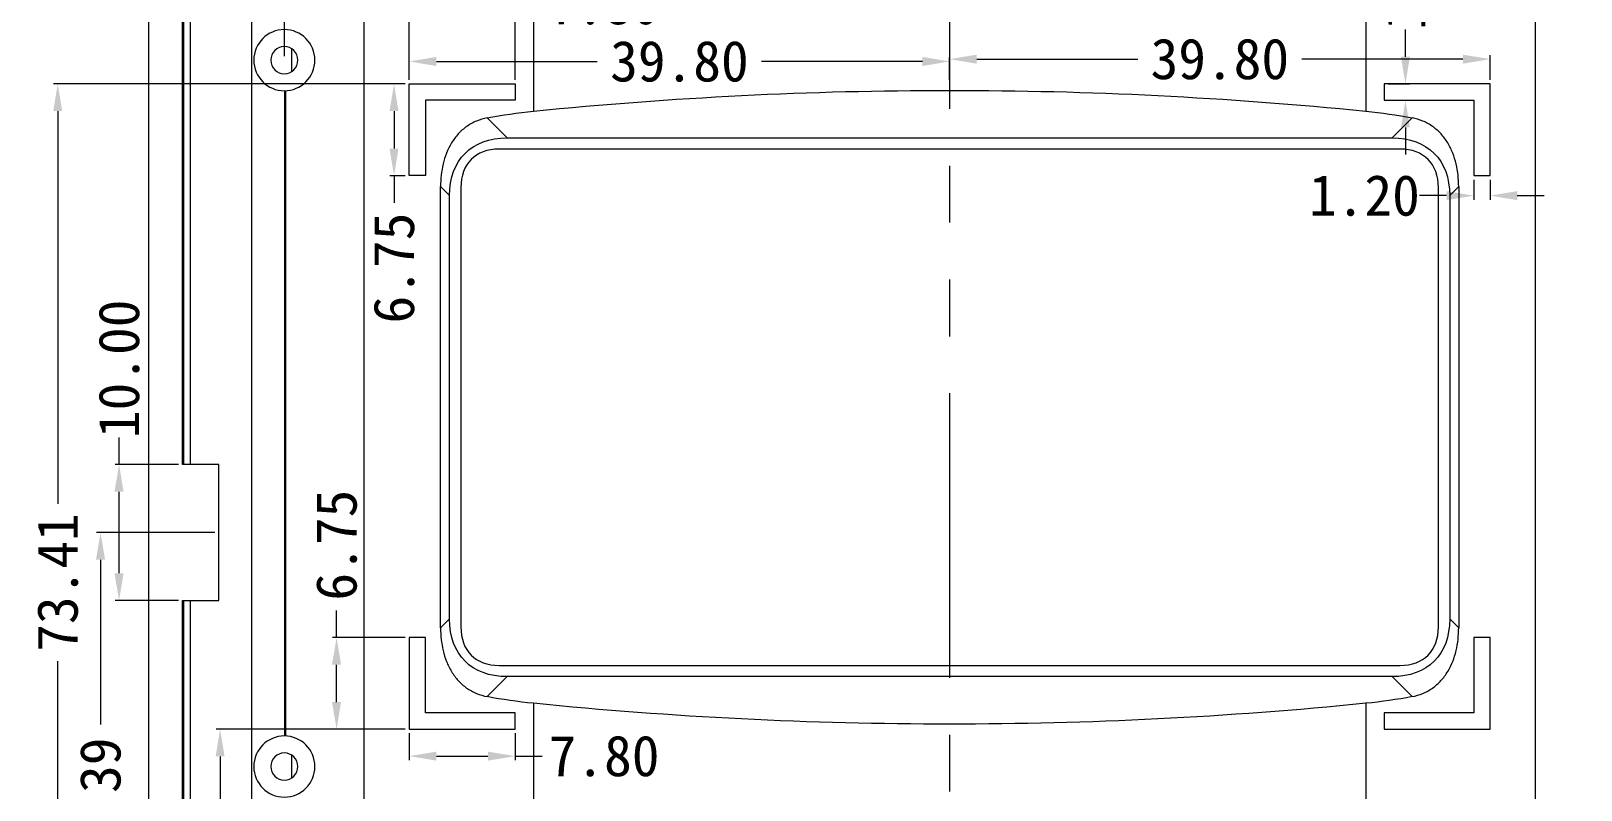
# Model space of a CAD drawing. Extents: x 203 to 616, y 352 to 648.
# Drawn here: x 431.8 to 545.9, y 527.5 to 583.3 of the extents above; entities that cross this region are included whole.
import ezdxf

# ---------------------------------------------------------------- set-up
doc = ezdxf.new("R2010")
doc.units = 0
doc.header["$MEASUREMENT"] = 0
doc.linetypes.add('PHANTOM', pattern=[2.5, 1.25, -0.25, 0.25, -0.25, 0.25, -0.25])
doc.layers.add('4', color=7, linetype='Continuous')
doc.dimstyles.get("Standard").update_dxf_attribs({"dimtxt": 0.18, "dimasz": 0.18, "dimexe": 0.18, "dimexo": 0.0625, "dimgap": 0.09, "dimtad": 0, "dimtih": 1, "dimtoh": 1, "dimdec": 4, "dimzin": 0, "dimdsep": 46, "dimtxsty": 'Standard', "dimcen": 0.09, "dimadec": 0, "dimazin": 0, "dimtfac": 1, "dimtdec": 4, "dimtofl": 0, "dimtmove": 0, "dimatfit": 3, "dimfxl": 0, "dimtolj": 1, "dimtzin": 0, "dimarcsym": 0})

# ---------------------------------------------------------------- blocks, each defined once
blk = doc.blocks.new('*D48')
at = {"color": 4, "linetype": 'Continuous', "lineweight": 9}
for p, q in [((445.32, 546.42), (436.59, 546.42)), ((436.89, 544.42), (436.89, 532.28)), ((436.89, 508.03), (436.89, 520.18)), ((437.38, 506.03), (436.59, 506.03))]:
    blk.add_line(p, q, dxfattribs=at)
for points in [[(436.56, 544.42), (437.23, 544.42), (436.89, 546.42)], [(436.56, 508.03), (437.23, 508.03), (436.89, 506.03)]]:
    blk.add_solid(points, dxfattribs=at)
at = {"layer": 'Defpoints', "color": 0, "linetype": 'Continuous', "lineweight": 9}
for p in [(436.89, 546.42), (445.62, 546.42), (437.68, 506.03)]:
    blk.add_point(p, dxfattribs=at)
at = {"color": 3, "linetype": 'Continuous', "lineweight": 9, "insert": (436.89, 526.23), "char_height": 3, "attachment_point": 5, "rotation": 90}
blk.add_mtext('\\A1;40.39', dxfattribs=at)
blk = doc.blocks.new('*D49')
at = {"color": 4, "linetype": 'Continuous', "lineweight": 9}
for p, q in [((438.26, 551.42), (438.26, 553.42)), ((442.63, 551.42), (437.96, 551.42)), ((438.26, 543.42), (438.26, 549.42)), ((442.63, 541.42), (437.96, 541.42))]:
    blk.add_line(p, q, dxfattribs=at)
for points in [[(437.92, 549.42), (438.59, 549.42), (438.26, 551.42)], [(437.92, 543.42), (438.59, 543.42), (438.26, 541.42)]]:
    blk.add_solid(points, dxfattribs=at)
at = {"layer": 'Defpoints', "color": 0, "linetype": 'Continuous', "lineweight": 9}
for p in [(438.26, 551.42), (442.93, 551.42), (442.93, 541.42)]:
    blk.add_point(p, dxfattribs=at)
at = {"color": 3, "linetype": 'Continuous', "lineweight": 9, "insert": (438.26, 558.47), "char_height": 3, "attachment_point": 5, "rotation": 90}
blk.add_mtext('\\A1;10.00', dxfattribs=at)
blk = doc.blocks.new('*D81')
at = {"color": 4, "linetype": 'Continuous', "lineweight": 9}
for p, q in [((450.43, 581.49), (450.43, 602.28)), ((452.43, 601.98), (493.71, 601.98)), ((546.43, 601.98), (505.31, 601.98)), ((548.43, 581.49), (548.43, 602.28))]:
    blk.add_line(p, q, dxfattribs=at)
for points in [[(452.43, 602.31), (452.43, 601.65), (450.43, 601.98)], [(546.43, 602.31), (546.43, 601.65), (548.43, 601.98)]]:
    blk.add_solid(points, dxfattribs=at)
at = {"layer": 'Defpoints', "color": 0, "linetype": 'Continuous', "lineweight": 9}
for p in [(548.43, 601.98), (450.43, 581.19), (548.43, 581.19)]:
    blk.add_point(p, dxfattribs=at)
at = {"color": 3, "linetype": 'Continuous', "lineweight": 9, "insert": (499.51, 601.98), "char_height": 3, "attachment_point": 5}
blk.add_mtext('\\A1;98.00', dxfattribs=at)
blk = doc.blocks.new('*D86')
at = {"color": 4, "linetype": 'Continuous', "lineweight": 9}
for p, q in [((459.63, 579.74), (459.63, 585.61)), ((461.63, 585.31), (465.43, 585.31)), ((467.43, 579.74), (467.43, 585.61)), ((467.43, 585.31), (469.44, 585.31))]:
    blk.add_line(p, q, dxfattribs=at)
for points in [[(461.63, 585.65), (461.63, 584.98), (459.63, 585.31)], [(465.43, 585.65), (465.43, 584.98), (467.43, 585.31)]]:
    blk.add_solid(points, dxfattribs=at)
at = {"layer": 'Defpoints', "color": 0, "linetype": 'Continuous', "lineweight": 9}
for p in [(459.63, 585.31), (459.63, 579.44), (467.43, 579.44)]:
    blk.add_point(p, dxfattribs=at)
at = {"color": 3, "linetype": 'Continuous', "lineweight": 9, "insert": (473.99, 585.31), "char_height": 3, "attachment_point": 5}
blk.add_mtext('\\A1;7.80', dxfattribs=at)
blk = doc.blocks.new('*D87')
at = {"color": 4, "linetype": 'Continuous', "lineweight": 9}
for p, q in [((459.33, 579.44), (458.21, 579.44)), ((458.51, 577.44), (458.51, 574.69)), ((459.33, 572.69), (458.21, 572.69)), ((458.51, 572.69), (458.51, 570.69))]:
    blk.add_line(p, q, dxfattribs=at)
for points in [[(458.18, 577.44), (458.84, 577.44), (458.51, 579.44)], [(458.18, 574.69), (458.84, 574.69), (458.51, 572.69)]]:
    blk.add_solid(points, dxfattribs=at)
at = {"layer": 'Defpoints', "color": 0, "linetype": 'Continuous', "lineweight": 9}
for p in [(459.63, 579.44), (458.51, 572.69), (459.63, 572.69)]:
    blk.add_point(p, dxfattribs=at)
at = {"color": 3, "linetype": 'Continuous', "lineweight": 9, "insert": (458.51, 565.89), "char_height": 3, "attachment_point": 5, "rotation": 90}
blk.add_mtext('\\A1;6.75', dxfattribs=at)
blk = doc.blocks.new('*D161')
at = {"color": 4, "linetype": 'Continuous', "lineweight": 9}
for p, q in [((543.73, 588.19), (571.97, 588.19)), ((571.67, 586.19), (571.67, 553.53)), ((571.67, 508.03), (571.67, 541.93)), ((561.69, 506.03), (571.97, 506.03))]:
    blk.add_line(p, q, dxfattribs=at)
for points in [[(571.33, 586.19), (572, 586.19), (571.67, 588.19)], [(571.33, 508.03), (572, 508.03), (571.67, 506.03)]]:
    blk.add_solid(points, dxfattribs=at)
at = {"layer": 'Defpoints', "color": 0, "linetype": 'Continuous', "lineweight": 9}
for p in [(543.43, 588.19), (571.67, 588.19), (561.39, 506.03)]:
    blk.add_point(p, dxfattribs=at)
at = {"color": 3, "linetype": 'Continuous', "lineweight": 9, "insert": (571.67, 547.73), "char_height": 3, "attachment_point": 5, "rotation": 90}
blk.add_mtext('\\A1;82.16', dxfattribs=at)
blk = doc.blocks.new('*D169')
at = {"color": 4, "linetype": 'Continuous', "lineweight": 9}
for p, q in [((538.03, 572.39), (538.03, 570.92)), ((539.23, 572.39), (539.23, 570.92)), ((536.03, 571.22), (534.03, 571.22)), ((541.23, 571.22), (543.23, 571.22))]:
    blk.add_line(p, q, dxfattribs=at)
for points in [[(536.03, 571.55), (536.03, 570.89), (538.03, 571.22)], [(541.23, 571.55), (541.23, 570.89), (539.23, 571.22)]]:
    blk.add_solid(points, dxfattribs=at)
at = {"layer": 'Defpoints', "color": 0, "linetype": 'Continuous', "lineweight": 9}
for p in [(538.03, 572.69), (539.23, 572.69), (538.03, 571.22)]:
    blk.add_point(p, dxfattribs=at)
at = {"color": 3, "linetype": 'Continuous', "lineweight": 9, "insert": (529.98, 571.22), "char_height": 3, "attachment_point": 5}
blk.add_mtext('\\A1;1.20', dxfattribs=at)
blk = doc.blocks.new('*D170')
at = {"color": 4, "linetype": 'Continuous', "lineweight": 9}
for p, q in [((459.33, 579.44), (433.44, 579.44)), ((433.74, 577.44), (433.74, 548.54)), ((433.74, 508.03), (433.74, 536.94)), ((437.38, 506.03), (433.44, 506.03))]:
    blk.add_line(p, q, dxfattribs=at)
for points in [[(433.41, 577.44), (434.07, 577.44), (433.74, 579.44)], [(433.41, 508.03), (434.07, 508.03), (433.74, 506.03)]]:
    blk.add_solid(points, dxfattribs=at)
at = {"layer": 'Defpoints', "color": 0, "linetype": 'Continuous', "lineweight": 9}
for p in [(433.74, 579.44), (459.63, 579.44), (437.68, 506.03)]:
    blk.add_point(p, dxfattribs=at)
at = {"color": 3, "linetype": 'Continuous', "lineweight": 9, "insert": (433.74, 542.74), "char_height": 3, "attachment_point": 5, "rotation": 90}
blk.add_mtext('\\A1;73.41', dxfattribs=at)
blk = doc.blocks.new('*D171')
at = {"color": 4, "linetype": 'Continuous', "lineweight": 9}
for p, q in [((459.63, 579.74), (459.63, 581.4)), ((461.63, 581.1), (473.48, 581.1)), ((497.43, 581.1), (485.58, 581.1)), ((499.43, 579.74), (499.43, 581.4))]:
    blk.add_line(p, q, dxfattribs=at)
for points in [[(461.63, 581.43), (461.63, 580.76), (459.63, 581.1)], [(497.43, 581.43), (497.43, 580.76), (499.43, 581.1)]]:
    blk.add_solid(points, dxfattribs=at)
at = {"layer": 'Defpoints', "color": 0, "linetype": 'Continuous', "lineweight": 9}
for p in [(499.43, 581.1), (459.63, 579.44), (499.43, 579.44)]:
    blk.add_point(p, dxfattribs=at)
at = {"color": 3, "linetype": 'Continuous', "lineweight": 9, "insert": (479.53, 581.1), "char_height": 3, "attachment_point": 5}
blk.add_mtext('\\A1;39.80', dxfattribs=at)
blk = doc.blocks.new('*D172')
at = {"color": 4, "linetype": 'Continuous', "lineweight": 9}
for p, q in [((499.43, 581.1), (499.43, 580.97)), ((501.43, 581.27), (513.28, 581.27)), ((537.23, 581.27), (525.38, 581.27)), ((539.23, 579.74), (539.23, 581.57))]:
    blk.add_line(p, q, dxfattribs=at)
for points in [[(501.43, 581.6), (501.43, 580.93), (499.43, 581.27)], [(537.23, 581.6), (537.23, 580.93), (539.23, 581.27)]]:
    blk.add_solid(points, dxfattribs=at)
at = {"layer": 'Defpoints', "color": 0, "linetype": 'Continuous', "lineweight": 9}
for p in [(499.43, 581.4), (539.23, 581.27), (539.23, 579.44)]:
    blk.add_point(p, dxfattribs=at)
at = {"color": 3, "linetype": 'Continuous', "lineweight": 9, "insert": (519.33, 581.27), "char_height": 3, "attachment_point": 5}
blk.add_mtext('\\A1;39.80', dxfattribs=at)
blk = doc.blocks.new('*D173')
at = {"color": 4, "linetype": 'Continuous', "lineweight": 9}
for p, q in [((533, 581.44), (533, 583.44)), ((531.73, 579.44), (533.3, 579.44)), ((531.73, 578.24), (533.3, 578.24)), ((533, 576.24), (533, 574.24))]:
    blk.add_line(p, q, dxfattribs=at)
for points in [[(532.67, 581.44), (533.33, 581.44), (533, 579.44)], [(532.67, 576.24), (533.33, 576.24), (533, 578.24)]]:
    blk.add_solid(points, dxfattribs=at)
at = {"layer": 'Defpoints', "color": 0, "linetype": 'Continuous', "lineweight": 9}
for p in [(531.43, 579.44), (533, 579.44), (531.43, 578.24)]:
    blk.add_point(p, dxfattribs=at)
at = {"color": 3, "linetype": 'Continuous', "lineweight": 9, "insert": (533, 587.49), "char_height": 3, "attachment_point": 5, "rotation": 90}
blk.add_mtext('\\A1;1.20', dxfattribs=at)
blk = doc.blocks.new('*D174')
at = {"color": 4, "linetype": 'Continuous', "lineweight": 9}
for p, q in [((459.33, 531.94), (445.4, 531.94)), ((445.7, 529.94), (445.7, 524.79)), ((445.7, 508.03), (445.7, 513.19)), ((447.74, 506.03), (445.4, 506.03))]:
    blk.add_line(p, q, dxfattribs=at)
for points in [[(445.37, 529.94), (446.03, 529.94), (445.7, 531.94)], [(445.37, 508.03), (446.03, 508.03), (445.7, 506.03)]]:
    blk.add_solid(points, dxfattribs=at)
at = {"layer": 'Defpoints', "color": 0, "linetype": 'Continuous', "lineweight": 9}
for p in [(459.63, 531.94), (445.7, 506.03), (448.04, 506.03)]:
    blk.add_point(p, dxfattribs=at)
at = {"color": 3, "linetype": 'Continuous', "lineweight": 9, "insert": (445.7, 518.99), "char_height": 3, "attachment_point": 5, "rotation": 90}
blk.add_mtext('\\A1;25.91', dxfattribs=at)
blk = doc.blocks.new('*D175')
at = {"color": 4, "linetype": 'Continuous', "lineweight": 9}
for p, q in [((454.28, 538.69), (454.28, 540.69)), ((459.33, 538.69), (453.98, 538.69)), ((454.28, 533.94), (454.28, 536.69)), ((459.33, 531.94), (453.98, 531.94))]:
    blk.add_line(p, q, dxfattribs=at)
for points in [[(453.94, 536.69), (454.61, 536.69), (454.28, 538.69)], [(453.94, 533.94), (454.61, 533.94), (454.28, 531.94)]]:
    blk.add_solid(points, dxfattribs=at)
at = {"layer": 'Defpoints', "color": 0, "linetype": 'Continuous', "lineweight": 9}
for p in [(454.28, 538.69), (459.63, 538.69), (459.63, 531.94)]:
    blk.add_point(p, dxfattribs=at)
at = {"color": 3, "linetype": 'Continuous', "lineweight": 9, "insert": (454.28, 545.49), "char_height": 3, "attachment_point": 5, "rotation": 90}
blk.add_mtext('\\A1;6.75', dxfattribs=at)
blk = doc.blocks.new('*D176')
at = {"color": 4, "linetype": 'Continuous', "lineweight": 9}
for p, q in [((459.63, 531.64), (459.63, 529.66)), ((467.43, 531.64), (467.43, 529.66)), ((461.63, 529.96), (465.43, 529.96)), ((467.43, 529.96), (469.43, 529.96))]:
    blk.add_line(p, q, dxfattribs=at)
for points in [[(461.63, 530.29), (461.63, 529.63), (459.63, 529.96)], [(465.43, 530.29), (465.43, 529.63), (467.43, 529.96)]]:
    blk.add_solid(points, dxfattribs=at)
at = {"layer": 'Defpoints', "color": 0, "linetype": 'Continuous', "lineweight": 9}
for p in [(459.63, 531.94), (467.43, 531.94), (467.43, 529.96)]:
    blk.add_point(p, dxfattribs=at)
at = {"color": 3, "linetype": 'Continuous', "lineweight": 9, "insert": (473.98, 529.96), "char_height": 3, "attachment_point": 5}
blk.add_mtext('\\A1;7.80', dxfattribs=at)

msp = doc.modelspace()

# ---------------------------------------------------------------- linework, layer by layer
at = {"color": 1, "linetype": 'PHANTOM', "lineweight": 9, "ltscale": 16.753934}
msp.add_line((499.431, 598.556), (499.431, 413.89), dxfattribs=at)
at = {"layer": '4', "color": 7, "linetype": 'Continuous', "lineweight": 9}
for p, q in [((440.431, 592.187), (440.431, 418.419)), ((442.931, 551.421), (442.931, 591.711)), ((443.02, 551.42), (443.02, 591.626)), ((443.526, 551.421), (443.526, 591.272)), ((448.036, 419.521), (448.036, 591.057)), ((468.77, 591.208), (468.77, 577.438)), ((530.092, 591.208), (530.092, 577.438)), ((456.297, 586.116), (456.297, 525.269)), ((542.564, 586.116), (542.564, 525.269)), ((450.978, 580.356), (450.978, 582.029)), ((450.439, 578.943), (450.439, 531.443)), ((450.523, 578.945), (450.523, 531.441)), ((459.631, 572.693), (459.631, 579.443)), ((459.631, 579.443), (467.431, 579.443)), ((467.431, 579.443), (467.431, 578.243)), ((531.431, 579.443), (531.431, 578.243)), ((539.231, 579.443), (531.431, 579.443)), ((539.231, 572.693), (539.231, 579.443)), ((460.831, 578.243), (460.831, 572.693)), ((467.431, 578.243), (460.831, 578.243)), ((531.431, 578.243), (538.031, 578.243)), ((538.031, 578.243), (538.031, 572.693)), ((466.845, 575.471), (465.371, 576.945)), ((533.491, 576.945), (532.017, 575.471)), ((466.845, 575.471), (532.017, 575.471)), ((532.602, 574.643), (466.259, 574.643)), ((460.831, 572.693), (459.631, 572.693)), ((538.031, 572.693), (539.231, 572.693)), ((461.941, 539.395), (461.941, 571.89)), ((461.941, 571.89), (462.602, 571.229)), ((462.602, 540.057), (462.602, 571.229)), ((463.431, 571.814), (463.431, 539.471)), ((535.431, 539.471), (535.431, 571.814)), ((536.259, 571.229), (536.921, 571.89)), ((536.259, 571.229), (536.259, 540.057)), ((536.921, 571.89), (536.921, 539.395)), ((445.618, 551.421), (442.931, 551.421)), ((445.618, 541.421), (445.618, 551.421)), ((442.931, 541.421), (445.618, 541.421)), ((442.931, 466.421), (442.931, 541.421)), ((443.02, 466.422), (443.02, 541.42)), ((443.526, 466.421), (443.526, 541.421)), ((462.602, 540.057), (461.941, 539.395)), ((536.921, 539.395), (536.259, 540.057)), ((459.631, 538.693), (459.631, 531.943)), ((460.831, 538.693), (459.631, 538.693)), ((460.831, 533.143), (460.831, 538.693)), ((539.231, 538.693), (538.031, 538.693)), ((538.031, 538.693), (538.031, 533.143)), ((539.231, 531.943), (539.231, 538.693)), ((466.259, 536.643), (532.602, 536.643)), ((465.371, 534.34), (466.845, 535.814)), ((532.017, 535.814), (466.845, 535.814)), ((532.017, 535.814), (533.491, 534.34)), ((467.431, 533.143), (460.831, 533.143)), ((467.431, 531.943), (467.431, 533.143)), ((468.77, 533.848), (468.77, 522.308)), ((530.092, 533.848), (530.092, 522.308)), ((531.431, 533.143), (531.431, 531.943)), ((538.031, 533.143), (531.431, 533.143)), ((459.631, 531.943), (467.431, 531.943)), ((531.431, 531.943), (539.231, 531.943)), ((450.978, 528.356), (450.978, 530.029))]:
    msp.add_line(p, q, dxfattribs=at)
at = {"layer": '4', "color": 7, "linetype": 'Continuous', "lineweight": 9, "extrusion": (0, 0, -1)}
for centre, radius in [((-450.431, 581.193), 2.25), ((-450.431, 581.193), 1), ((-450.431, 529.193), 2.25), ((-450.431, 529.193), 1)]:
    msp.add_circle(centre, radius, dxfattribs=at)
for centre, major_axis in [((471.088, 566.986), (-7.348, 7.348)), ((527.774, 566.986), (7.348, 7.348)), ((471.088, 544.3), (-7.348, -7.348)), ((527.774, 544.3), (7.348, -7.348))]:
    msp.add_ellipse(centre, major_axis=major_axis, ratio=0.5773503, start_param=5.7595865, end_param=6.8067841, dxfattribs=at)
at = {"layer": '4', "color": 7, "linetype": 'Continuous', "lineweight": 9}
for centre, major_axis in [((469.088, 568.986), (-4.899, 4.899)), ((529.774, 568.986), (4.899, 4.899)), ((469.088, 542.3), (-4.899, -4.899)), ((529.774, 542.3), (4.899, -4.899))]:
    msp.add_ellipse(centre, major_axis=major_axis, ratio=0.5773503, start_param=5.7595865, end_param=6.8067841, dxfattribs=at)
for points, knots in [([(468.77, 577.438), (473.88, 577.95), (478.99, 578.333), (489.21, 578.844), (499.431, 579.099), (509.651, 578.844), (519.871, 578.333), (524.982, 577.95), (530.092, 577.438)], [0, 0, 0, 0, 0.25, 0.25, 0.5, 0.75, 0.75, 1, 1, 1, 1]), ([(465.371, 576.945), (465.098, 576.894), (464.835, 576.816), (464.329, 576.605), (464.084, 576.47), (463.635, 576.152), (463.43, 575.97), (463.057, 575.562), (462.89, 575.336), (462.459, 574.626), (462.255, 574.095), (461.999, 573.015), (461.941, 572.453), (461.941, 571.89)], [0, 0, 0, 0, 0.125, 0.125, 0.25, 0.25, 0.375, 0.375, 0.5, 0.5, 0.75, 0.75, 1, 1, 1, 1]), ([(536.921, 571.89), (536.921, 572.453), (536.864, 573.007), (536.671, 573.822), (536.588, 574.092), (536.383, 574.609), (536.262, 574.858), (535.974, 575.333), (535.807, 575.559), (535.436, 575.966), (535.231, 576.149), (534.777, 576.471), (534.536, 576.603), (534.031, 576.814), (533.764, 576.893), (533.491, 576.945)], [0, 0, 0, 0, 0.25, 0.25, 0.375, 0.375, 0.5, 0.5, 0.625, 0.625, 0.75, 0.75, 0.875, 0.875, 1, 1, 1, 1]), ([(461.941, 539.395), (461.941, 538.832), (461.997, 538.278), (462.19, 537.464), (462.274, 537.193), (462.478, 536.676), (462.6, 536.428), (462.887, 535.953), (463.054, 535.727), (463.426, 535.32), (463.631, 535.136), (464.085, 534.815), (464.325, 534.682), (464.83, 534.471), (465.098, 534.392), (465.371, 534.34)], [0, 0, 0, 0, 0.25, 0.25, 0.375, 0.375, 0.5, 0.5, 0.625, 0.625, 0.75, 0.75, 0.875, 0.875, 1, 1, 1, 1]), ([(533.491, 534.34), (533.764, 534.392), (534.027, 534.47), (534.532, 534.68), (534.777, 534.815), (535.226, 535.133), (535.431, 535.315), (535.805, 535.724), (535.972, 535.949), (536.403, 536.659), (536.606, 537.19), (536.863, 538.27), (536.921, 538.832), (536.921, 539.395)], [0, 0, 0, 0, 0.125, 0.125, 0.25, 0.25, 0.375, 0.375, 0.5, 0.5, 0.75, 0.75, 1, 1, 1, 1]), ([(530.092, 533.848), (524.982, 533.335), (519.871, 532.952), (509.651, 532.442), (499.431, 532.187), (489.21, 532.442), (478.99, 532.952), (473.88, 533.335), (468.77, 533.848)], [0, 0, 0, 0, 0.25, 0.25, 0.5, 0.75, 0.75, 1, 1, 1, 1])]:
    msp.add_open_spline(points, degree=3, knots=knots, dxfattribs=at)
for points in [[(465.371, 576.945), (466.49, 577.158), (467.622, 577.323), (468.77, 577.438)], [(530.092, 577.438), (531.239, 577.323), (532.372, 577.158), (533.491, 576.945)], [(468.77, 533.848), (467.622, 533.962), (466.49, 534.127), (465.371, 534.34)], [(533.491, 534.34), (532.372, 534.127), (531.239, 533.962), (530.092, 533.848)]]:
    msp.add_open_spline(points, degree=3, dxfattribs=at)

# ---------------------------------------------------------------- dimensions: what is measured, and where the dimension line sits
at = {"linetype": 'Continuous', "lineweight": 9}
for base, p1, p2, picture, middle in [((548.431, 601.981), (450.431, 581.193), (548.431, 581.193), '*D81', (499.506, 601.981)), ((459.631, 585.313), (467.431, 579.443), (459.631, 579.443), '*D86', (473.987, 585.313)), ((538.031, 571.221), (539.231, 572.693), (538.031, 572.693), '*D169', (529.981, 571.221))]:
    dim = msp.add_linear_dim(base=base, p1=p1, p2=p2, dimstyle='Standard', override={"dimtxt": 3, "dimasz": 2, "dimexe": 0.3, "dimexo": 0.3, "dimgap": 0.3, "dimtih": 0, "dimtoh": 0, "dimdec": 2, "dimdsep": 0, "dimcen": 0, "dimclrd": 4, "dimclre": 4, "dimclrt": 3, "dimtdec": 2, "dimlwd": 9, "dimlwe": 9}, dxfattribs=at)
    dim.commit()
    dim.dimension.update_dxf_attribs({"geometry": picture, "text_midpoint": middle, "dimtype": 160})
for base, p1, p2, picture, middle in [((532.998, 579.443), (531.431, 578.243), (531.431, 579.443), '*D173', (532.998, 587.493)), ((433.74, 579.443), (437.676, 506.033), (459.631, 579.443), '*D170', (433.74, 542.738)), ((458.51, 572.693), (459.631, 579.443), (459.631, 572.693), '*D87', (458.51, 565.893)), ((454.277, 538.693), (459.631, 531.943), (459.631, 538.693), '*D175', (454.277, 545.493)), ((436.892, 546.421), (437.676, 506.033), (445.618, 546.421), '*D48', (436.892, 526.227)), ((445.699, 506.033), (459.631, 531.943), (448.036, 506.033), '*D174', (445.699, 518.988))]:
    dim = msp.add_linear_dim(base=base, p1=p1, p2=p2, angle=90, dimstyle='Standard', override={"dimtxt": 3, "dimasz": 2, "dimexe": 0.3, "dimexo": 0.3, "dimgap": 0.3, "dimtih": 0, "dimtoh": 0, "dimdec": 2, "dimdsep": 0, "dimcen": 0, "dimclrd": 4, "dimclre": 4, "dimclrt": 3, "dimtdec": 2, "dimlwd": 9, "dimlwe": 9}, dxfattribs=at)
    dim.commit()
    dim.dimension.update_dxf_attribs({"geometry": picture, "text_midpoint": middle})
for base, p1, p2, picture, middle in [((571.666, 588.193), (561.389, 506.033), (543.431, 588.193), '*D161', (571.666, 547.735)), ((438.258, 551.421), (442.931, 541.421), (442.931, 551.421), '*D49', (438.258, 558.471))]:
    dim = msp.add_linear_dim(base=base, p1=p1, p2=p2, angle=90, dimstyle='Standard', override={"dimtxt": 3, "dimasz": 2, "dimexe": 0.3, "dimexo": 0.3, "dimgap": 0.3, "dimtih": 0, "dimtoh": 0, "dimdec": 2, "dimdsep": 0, "dimcen": 0, "dimclrd": 4, "dimclre": 4, "dimclrt": 3, "dimtdec": 2, "dimlwd": 9, "dimlwe": 9}, dxfattribs=at)
    dim.commit()
    dim.dimension.update_dxf_attribs({"geometry": picture, "text_midpoint": middle, "dimtype": 160})
for base, p1, p2, picture, middle in [((499.431, 581.097), (459.631, 579.443), (499.431, 579.443), '*D171', (479.531, 581.097)), ((539.231, 581.268), (499.431, 581.397), (539.231, 579.443), '*D172', (519.331, 581.268)), ((467.431, 529.962), (459.631, 531.943), (467.431, 531.943), '*D176', (473.981, 529.962))]:
    dim = msp.add_linear_dim(base=base, p1=p1, p2=p2, dimstyle='Standard', override={"dimtxt": 3, "dimasz": 2, "dimexe": 0.3, "dimexo": 0.3, "dimgap": 0.3, "dimtih": 0, "dimtoh": 0, "dimdec": 2, "dimdsep": 0, "dimcen": 0, "dimclrd": 4, "dimclre": 4, "dimclrt": 3, "dimtdec": 2, "dimlwd": 9, "dimlwe": 9}, dxfattribs=at)
    dim.commit()
    dim.dimension.update_dxf_attribs({"geometry": picture, "text_midpoint": middle})

doc.saveas('drawing.dxf')
